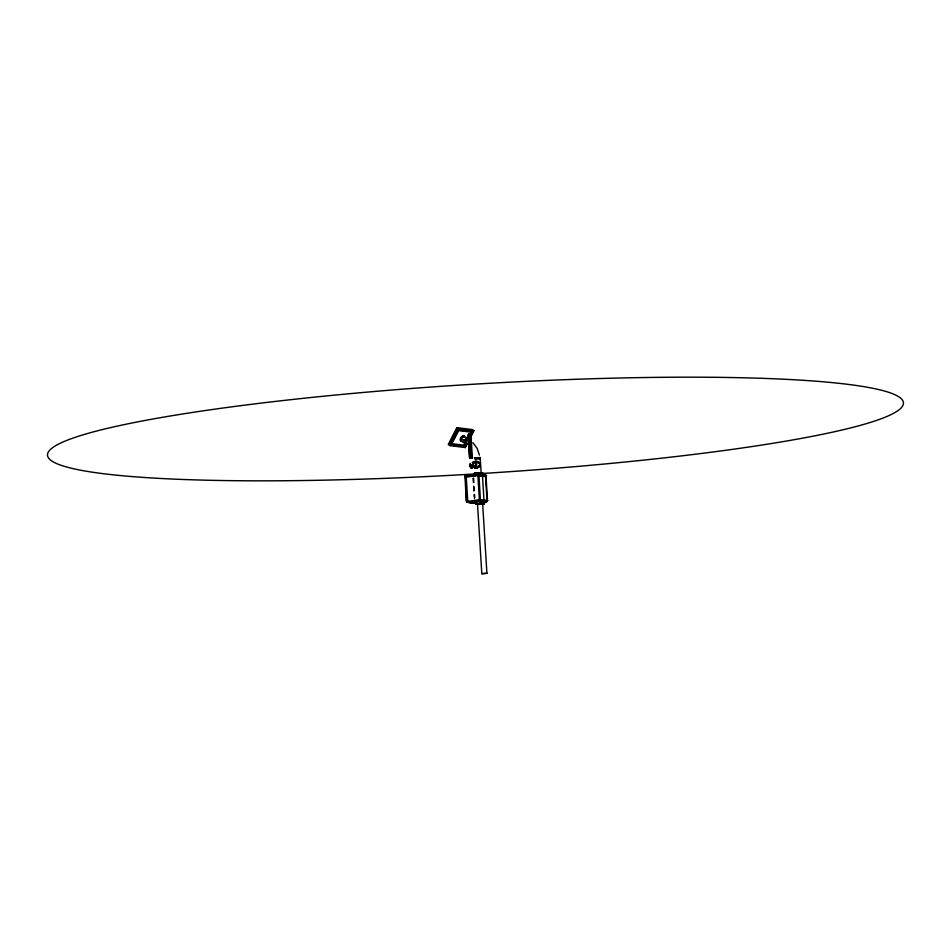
<?xml version="1.0" encoding="UTF-8"?>
<svg xmlns="http://www.w3.org/2000/svg" width="951" height="951" viewBox="0 0 951 951"><rect width="100%" height="100%" fill="white"/><g stroke="black" fill="none" stroke-linecap="round" stroke-linejoin="round"><path stroke-width="0.71" stroke-dasharray="4.75 3.57" d="M473.895 477.925L473.099 478.234L474.561 500.749L473.253 477.877M473.919 478.139L475.131 497.837M472.849 478.234L474.062 497.944"/><path stroke-width="1.43" d="M464.968 476.748L466.323 501.153M478.924 457.859L480.172 457.514L481.182 473.087L479.958 472.861M480.136 501.439L483.512 501.641M481.812 573.679L486.912 573.322L481.812 573.679L477.485 503.341M475.036 473.764L473.705 473.55L474.787 473.206M474.751 502.14C476.677 503.138 469.806 504.636 466.525 501.094L465.574 476.047M482.953 475.191L480.005 474.846M474.573 502.853L466.846 502.128M471.327 458.156L469.96 435.903A1.45 0.689 83.2 0 0 469.164 434.381L469.235 434.191M465.277 476.237L465.336 476.13C468.296 478.032 484.19 470.4 485.569 476.748L487.019 500.999L486.674 501.771L483.595 502.14M472.647 463.767L472.766 463.185M474.965 468.035L478.163 466.846L480.184 464.706M469.972 438.494L473.943 430.708L472.136 429.555L456.849 427.617L448.242 444.486L450.049 445.639L465.336 447.576L467.321 443.689M473.943 430.708L457.419 428.639L449.454 444.248L450.726 445.056L465.479 446.792L461.342 445.615M470.067 436.152L472.73 430.958L457.609 428.984L449.859 444.165L451.131 444.973L458.881 429.793L473.229 431.611L471.958 430.803M458.144 429.103L450.18 444.711L464.766 446.554L466.049 443.796M450.049 445.639L458.655 428.77L456.849 427.617M450.726 445.056L458.691 429.448L457.419 428.639M450.988 443.178L451.713 443.641L458.382 430.577L471.553 432.241L470.222 434.857M470.816 432.146L472.136 429.555M465.301 446.899L467.298 443M469.996 437.935L473.265 431.302L472.005 430.494M475.036 461.699L475.75 461.104M474.858 473.8L475.678 473.788M476.118 504.303L479.304 503.388M480.136 457.574L474.383 457.906L475.048 458.049M472.873 465.514L470.02 465.705L472.909 465.55M476.926 467.844L476.308 468.344M476.926 467L475.536 467.856A2.58 1.581 -32.2 0 0 475.869 468.165M478.567 472.742L473.729 473.753L475.869 474.062M481.361 473.123L482.454 473.016M476.606 467.5L476.95 467.262A3.899 1.795 -23.6 0 0 479.506 465.277M473.907 475.571L475.048 475.262M482.823 501.629L479.934 501.415M487.625 500.547L484.118 501.022M482.252 473.182L482.87 472.956L482.074 472.778M469.164 434.381L468.819 434.334A1.45 0.689 83.2 0 0 468.201 435.689L469.556 457.93L472.374 458.037L471.007 435.784A1.45 0.689 83.2 0 0 470.222 434.262L469.865 434.215A1.45 0.689 83.2 0 0 469.247 435.558L470.614 457.811L472.397 457.847M482.799 475.262L480.766 475.655M479.042 503.638L477.033 504.054L479.102 504.256M484.249 503.768L480.73 503.293M466.204 475.975L467.809 502.294M479.661 458.953L475.048 459.238M484.13 503.804L484.713 503.305L480.528 503.305M472.302 457.954L471.553 458.085M476.035 473.206L475.084 473.812M483.584 501.807C486.746 500.369 472.576 501.439 476.808 502.271M480.707 475.441L481.301 475.179L479.352 475.036M474.977 473.158L473.717 473.586M474.787 473.158L475.643 473.051M478.579 472.98L475.441 473.574M476.225 473.408L476.879 473.313M476.225 473.17L477.105 473.039M477.283 503.709L481.349 503.352M481.741 503.792L483.037 503.424L480.326 503.317M475.762 473.004L477.366 472.992M470.258 457.895L469.592 458.025L471.078 458.12M469.009 434.072L469.996 434.036A1.688 0.808 83.2 0 1 470.923 435.82L470.293 435.891A1.688 0.808 83.2 0 0 469.366 434.12L469.009 434.072A1.688 0.808 83.2 0 0 468.296 435.641L469.639 457.657L470.269 457.574L468.926 435.57A1.688 0.808 83.2 0 1 469.639 434.001L469.996 434.036M468.296 435.641L469.105 435.558M472.267 457.835L471.637 457.906L470.293 435.891M464.944 477.188L478.282 475.643L486.163 476.582M480.54 475.999L486.543 475.429L478.305 474.383L464.67 476.011L467.405 476.356M474.133 503.269L474.87 503.186M481.729 504.208L484.344 503.566L481.23 503.495M475.797 461.687L478.282 462.341M476.094 461.021L478.282 461.841L480.184 464.302M476.903 475.024L479.673 474.846M476.95 472.873L477.58 472.968M478.9 503.507L479.91 503.341M480.802 503.899L476.011 504.113M480.837 504.292L478.995 504.399M480.528 504.101L479.233 504.173M478.9 472.968L479.625 472.885M480.754 503.115L475.571 503.935L479.982 504.22M479.53 472.695L478.852 472.754L480.457 472.92M479.138 472.873L480.433 472.683M479.363 503.982L477.331 503.887M479.352 472.873L481.503 472.932L479.886 472.885M470.281 458.144L469.628 458.109M480.588 472.706L482.216 472.802M480.849 472.718L481.491 472.695M474.834 473.753L474.014 473.705M474.727 475.892L473.931 475.75M458.156 429.329L473.265 431.302M462.055 430.672L466.442 431.219M451.713 443.641L464.884 445.318L464.159 444.854M461.128 445.722L464.04 446.09M450.405 444.509L464.754 446.328M475.036 462.198L476.094 462.626M467.131 502.354L479.459 500.904L486.567 501.795A1.201 1.046 -82.8 0 0 487.483 500.476L486.02 476.546A1.201 1.046 -82.8 0 0 484.903 475.476M475.084 461.497L476.903 462.661M471.625 464.647A2.901 2.532 -82.8 0 0 474.977 467.048L475.036 467.107A2.58 1.189 -23.6 0 0 475.488 467.428M475.476 462.661L475.096 462.495A2.663 1.843 24.5 0 1 476.106 461.687L478.401 462.424L480.172 464.338M487.625 500.511L480.386 499.572L478.971 475.655A1.201 1.046 -82.8 0 0 477.842 474.585L479.459 500.904A1.201 1.046 -82.8 0 0 480.433 499.584L466.477 501.557M474.87 467.321L474.68 467.238A3.008 1.153 -39.9 0 0 474.454 467.749M470.828 431.778L471.553 432.241M457.609 428.984L458.881 429.793M457.657 430.114L458.382 430.577M463.47 435.748L468.891 439.231M460.76 438.114L466.18 441.585M460.878 440.836L466.299 444.307M463.529 446.423L465.336 447.576M472.647 462.864L472.29 462.65A2.901 2.532 -82.8 0 1 476.249 462.638A2.901 2.532 -82.8 0 1 474.977 467.048M472.92 442.702L477.093 448.301L479.399 455.089M480.1 464.195L478.294 462.483A2.901 1.391 83.2 0 0 476.629 462.59M470.151 464.207L472.16 465.503L472.659 463.91M482.609 503.02L486.912 573.322M475.845 473.883A428.77 44.816 -3.5 0 1 103.493 429.305A428.77 44.816 -3.5 0 1 843.513 383.824A428.77 44.816 -3.5 0 1 483.108 473.432M476.082 462.673A2.901 2.532 -82.8 0 1 479.72 462.911A2.901 2.532 -82.8 0 1 479.256 467.06M476.843 467.547A2.901 2.532 -82.8 0 1 475.607 466.442M477.806 467.63A2.901 1.391 83.2 0 1 476.784 466.513M467.5 443.606A2.568 1.165 -57.4 0 1 465.907 443.166A2.568 1.165 -57.4 0 1 467.5 440.087A2.568 1.165 -57.4 0 1 469.283 440.17M461.722 440.61A2.901 1.32 -57.4 0 1 460.296 439.41A2.901 1.32 -57.4 0 1 462.531 436.034A2.901 1.32 -57.4 0 1 464.076 437.056M467.69 443.689A2.901 1.32 -57.4 0 1 465.705 443.677A2.901 1.32 -57.4 0 1 467 440.361A2.901 1.32 -57.4 0 1 469.33 439.469M461.164 439.172A1.533 0.701 -57.4 0 1 462.341 437.115M462.923 436.973A1.533 0.701 -57.4 0 0 462.626 436.985A1.533 0.701 -57.4 0 0 461.283 437.246A1.533 0.701 -57.4 0 0 460.771 439.207M461.734 440.361A2.568 1.165 -57.4 0 1 460.51 439.326A2.568 1.165 -57.4 0 1 462.388 436.366A2.568 1.165 -57.4 0 1 463.874 436.996M465.348 442.679A2.568 1.165 -57.4 0 1 464.1 441.846A2.568 1.165 -57.4 0 1 465.657 438.958A2.568 1.165 -57.4 0 1 467.44 438.815M465.11 441.953A1.533 0.701 -57.4 0 1 464.837 441.751M464.789 441.264A1.533 0.701 -57.4 0 1 466.061 439.374M478.317 466.858A2.235 1.07 83.2 0 1 477.152 466.394M477.224 462.65A2.235 1.07 83.2 0 1 477.545 462.555M472.552 467.512A2.901 1.391 83.2 0 1 470.519 467.547A2.901 1.391 83.2 0 1 470.222 463.351M475.345 468.011A2.687 1.106 -46.5 0 1 475.108 466.905A2.663 2.544 67.7 0 1 473.99 465.728M476.475 467.547A2.687 1.45 -27.7 0 1 475.12 466.905M472.136 467.357A2.235 1.07 83.2 0 1 470.852 467.298A2.235 1.07 83.2 0 1 470.258 464.777M473.277 463.565A1.45 1.26 -82.8 0 1 475.31 463.434A1.45 1.26 -82.8 0 1 474.763 465.681A1.45 1.26 -82.8 0 1 473.051 464.504M475.084 468.344A3.008 1.331 -53.2 0 1 475.06 467.69M474.537 466.668A2.71 2.484 73 0 1 474.026 466.216M474.323 466.751A2.698 2.639 56.3 0 1 473.788 466.323M479.613 465.491A3.899 2.389 -32.2 0 1 477.402 468.023M481.468 475.024A1.201 1.046 -82.8 0 1 482.502 476.106L483.964 500.024A1.201 1.046 -82.8 0 1 482.977 501.355"/></g></svg>
